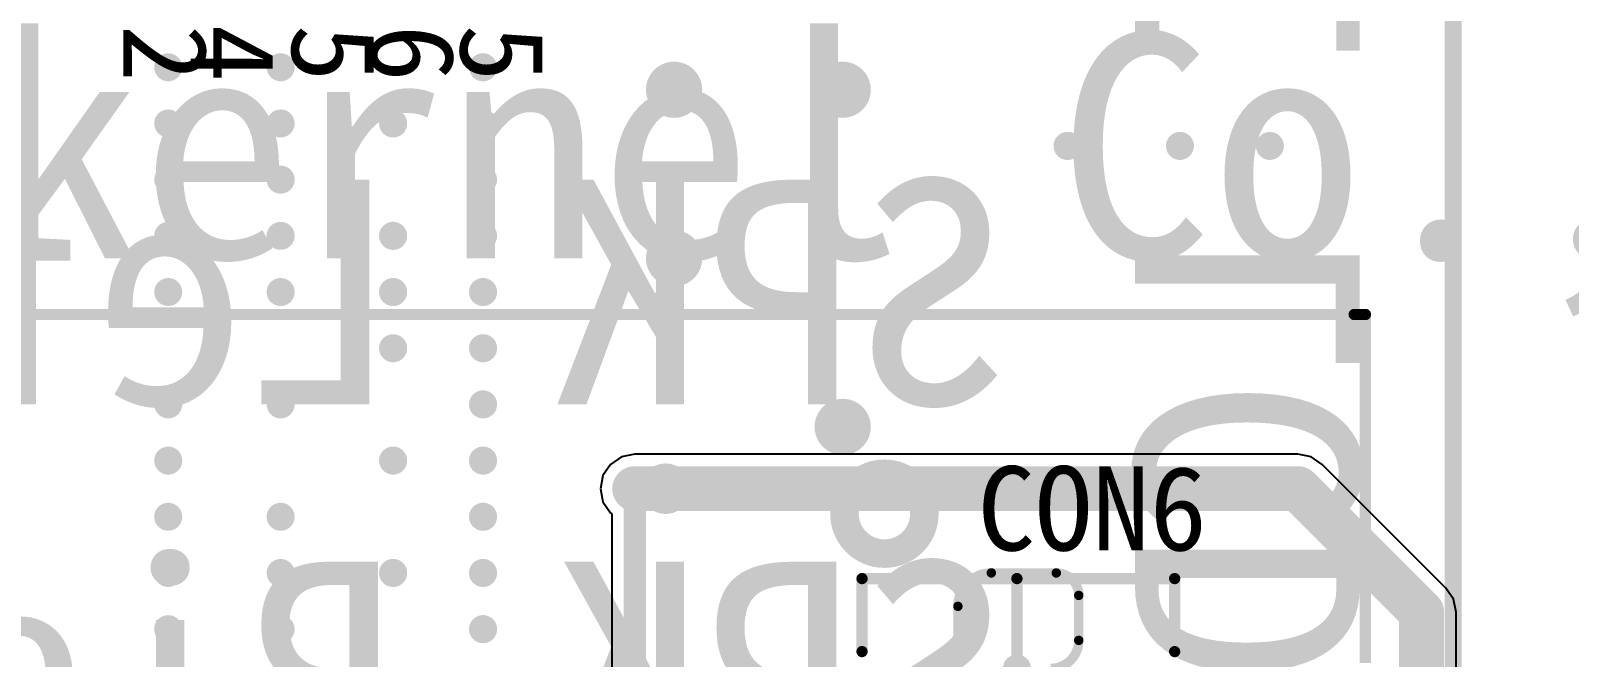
# Model space of a CAD drawing. Header units: millimetres. Extents: x 15 to 120, y 22 to 104.
# Drawn here: x 31.78 to 45.46, y 66.95 to 72.53 of the extents above; entities that cross this region are included whole.
import ezdxf

# ---------------------------------------------------------------- set-up
doc = ezdxf.new("R2010")
doc.units = ezdxf.units.MM
for name, color, linetype in [('BottomLayer', 5, 'Continuous'), ('BottomOverlay', 54, 'Continuous'), ('MultiLayer', 9, 'Continuous'), ('TopLayer', 1, 'Continuous'), ('TopOverlay', 2, 'Continuous')]:
    doc.layers.add(name, color=color, linetype=linetype)

msp = doc.modelspace()

# ---------------------------------------------------------------- linework, layer by layer
at = {"layer": 'BottomLayer', "const_width": 0.25}
for points in [[(37.375, 72, 1), (37.625, 72, 1)], [(38.875, 72, 1), (39.125, 72, 1)], [(37.375, 70.5, 1), (37.625, 70.5, 1)], [(38.875, 69, 1), (39.125, 69, 1)]]:
    msp.add_lwpolyline(points, format="xyb", close=True, dxfattribs=at)
at = {"layer": 'BottomOverlay', "const_width": 0.15}
msp.add_lwpolyline([(44.43, 57.55), (44.43, 85.75)], dxfattribs=at)
at = {"layer": 'MultiLayer'}
for points, const_width in [([(32.938, 72.2, 1), (33.062, 72.2, 1)], 0.125), ([(33.938, 72.2, 1), (34.062, 72.2, 1)], 0.125), ([(35.738, 72.2, 1), (35.863, 72.2, 1)], 0.125), ([(37.375, 72, 1), (37.625, 72, 1)], 0.25), ([(38.875, 72, 1), (39.125, 72, 1)], 0.25), ([(32.938, 71.7, 1), (33.062, 71.7, 1)], 0.125), ([(33.938, 71.7, 1), (34.062, 71.7, 1)], 0.125), ([(34.938, 71.7, 1), (35.063, 71.7, 1)], 0.125), ([(35.738, 71.7, 1), (35.863, 71.7, 1)], 0.125), ([(40.938, 71.5, 1), (41.063, 71.5, 1)], 0.125), ([(41.938, 71.5, 1), (42.062, 71.5, 1)], 0.125), ([(42.738, 71.5, 1), (42.862, 71.5, 1)], 0.125), ([(32.938, 71.2, 1), (33.062, 71.2, 1)], 0.125), ([(33.938, 71.2, 1), (34.062, 71.2, 1)], 0.125), ([(35.738, 71.2, 1), (35.863, 71.2, 1)], 0.125), ([(32.938, 70.7, 1), (33.062, 70.7, 1)], 0.125), ([(33.938, 70.7, 1), (34.062, 70.7, 1)], 0.125), ([(34.938, 70.7, 1), (35.063, 70.7, 1)], 0.125), ([(35.738, 70.7, 1), (35.863, 70.7, 1)], 0.125), ([(37.375, 70.5, 1), (37.625, 70.5, 1)], 0.25), ([(32.938, 70.2, 1), (33.062, 70.2, 1)], 0.125), ([(33.938, 70.2, 1), (34.062, 70.2, 1)], 0.125), ([(34.938, 70.2, 1), (35.063, 70.2, 1)], 0.125), ([(35.738, 70.2, 1), (35.863, 70.2, 1)], 0.125), ([(34.938, 69.7, 1), (35.063, 69.7, 1)], 0.125), ([(35.738, 69.7, 1), (35.863, 69.7, 1)], 0.125), ([(32.938, 69.2, 1), (33.062, 69.2, 1)], 0.125), ([(33.938, 69.2, 1), (34.062, 69.2, 1)], 0.125), ([(35.738, 69.2, 1), (35.863, 69.2, 1)], 0.125), ([(38.875, 69, 1), (39.125, 69, 1)], 0.25), ([(32.938, 68.7, 1), (33.062, 68.7, 1)], 0.125), ([(34.938, 68.7, 1), (35.063, 68.7, 1)], 0.125), ([(35.738, 68.7, 1), (35.863, 68.7, 1)], 0.125), ([(37.088, 68.45, 1), (37.212, 68.45, 1)], 0.125), ([(37.313, 68.45, 1), (37.537, 68.45, 1)], 0.225), ([(32.938, 68.2, 1), (33.062, 68.2, 1)], 0.125), ([(33.938, 68.2, 1), (34.062, 68.2, 1)], 0.125), ([(35.738, 68.2, 1), (35.863, 68.2, 1)], 0.125), ([(32.938, 67.7, 1), (33.062, 67.7, 1)], 0.125), ([(33.938, 67.7, 1), (34.062, 67.7, 1)], 0.125), ([(34.938, 67.7, 1), (35.063, 67.7, 1)], 0.125), ([(35.738, 67.7, 1), (35.863, 67.7, 1)], 0.125), ([(32.938, 67.2, 1), (33.062, 67.2, 1)], 0.125), ([(33.938, 67.2, 1), (34.062, 67.2, 1)], 0.125), ([(35.738, 67.2, 1), (35.863, 67.2, 1)], 0.125), ([(40.488, 66.85, 1), (40.612, 66.85, 1)], 0.125)]:
    msp.add_lwpolyline(points, format="xyb", close=True, dxfattribs=dict(at, const_width=const_width))
at = {"layer": 'TopLayer'}
for p, q in [((37.033, 68.733), (36.934, 68.666)), ((37.15, 68.756), (37.033, 68.733)), ((43.05, 68.756), (37.15, 68.756)), ((43.167, 68.733), (43.05, 68.756)), ((43.05, 68.756), (43.05, 68.756)), ((43.266, 68.666), (43.167, 68.733)), ((36.867, 68.567), (36.844, 68.45)), ((36.934, 68.666), (36.867, 68.567)), ((44.366, 67.566), (43.266, 68.666)), ((36.844, 68.45), (36.867, 68.333)), ((36.867, 68.333), (36.934, 68.234)), ((36.934, 68.234), (36.946, 68.225)), ((36.946, 68.225), (36.946, 66.55)), ((44.433, 67.467), (44.366, 67.566)), ((44.456, 67.35), (44.433, 67.467)), ((44.456, 66.55), (44.456, 67.35)), ((44.456, 67.35), (44.456, 67.35))]:
    msp.add_line(p, q, dxfattribs=at)
for points, const_width in [([(32.938, 72.2, 1), (33.062, 72.2, 1)], 0.125), ([(33.938, 72.2, 1), (34.062, 72.2, 1)], 0.125), ([(35.738, 72.2, 1), (35.863, 72.2, 1)], 0.125), ([(37.375, 72, 1), (37.625, 72, 1)], 0.25), ([(38.875, 72, 1), (39.125, 72, 1)], 0.25), ([(32.938, 71.7, 1), (33.062, 71.7, 1)], 0.125), ([(33.938, 71.7, 1), (34.062, 71.7, 1)], 0.125), ([(34.938, 71.7, 1), (35.063, 71.7, 1)], 0.125), ([(35.738, 71.7, 1), (35.863, 71.7, 1)], 0.125), ([(40.938, 71.5, 1), (41.063, 71.5, 1)], 0.125), ([(41.938, 71.5, 1), (42.062, 71.5, 1)], 0.125), ([(42.738, 71.5, 1), (42.862, 71.5, 1)], 0.125), ([(32.938, 71.2, 1), (33.062, 71.2, 1)], 0.125), ([(33.938, 71.2, 1), (34.062, 71.2, 1)], 0.125), ([(35.738, 71.2, 1), (35.863, 71.2, 1)], 0.125), ([(32.938, 70.7, 1), (33.062, 70.7, 1)], 0.125), ([(33.938, 70.7, 1), (34.062, 70.7, 1)], 0.125), ([(34.938, 70.7, 1), (35.063, 70.7, 1)], 0.125), ([(35.738, 70.7, 1), (35.863, 70.7, 1)], 0.125), ([(37.375, 70.5, 1), (37.625, 70.5, 1)], 0.25), ([(32.938, 70.2, 1), (33.062, 70.2, 1)], 0.125), ([(33.938, 70.2, 1), (34.062, 70.2, 1)], 0.125), ([(34.938, 70.2, 1), (35.063, 70.2, 1)], 0.125), ([(35.738, 70.2, 1), (35.863, 70.2, 1)], 0.125), ([(34.938, 69.7, 1), (35.063, 69.7, 1)], 0.125), ([(35.738, 69.7, 1), (35.863, 69.7, 1)], 0.125), ([(32.938, 69.2, 1), (33.062, 69.2, 1)], 0.125), ([(33.938, 69.2, 1), (34.062, 69.2, 1)], 0.125), ([(35.738, 69.2, 1), (35.863, 69.2, 1)], 0.125), ([(38.875, 69, 1), (39.125, 69, 1)], 0.25), ([(32.938, 68.7, 1), (33.062, 68.7, 1)], 0.125), ([(34.938, 68.7, 1), (35.063, 68.7, 1)], 0.125), ([(35.738, 68.7, 1), (35.863, 68.7, 1)], 0.125), ([(37.05, 68.45, 1), (37.25, 68.45, 1)], 0.2), ([(37.088, 68.45, 1), (37.212, 68.45, 1)], 0.125), ([(42.95, 68.45, 1), (43.15, 68.45, 1)], 0.2), ([(42.95, 68.45, 1), (43.15, 68.45, 1)], 0.2), ([(37.1, 68.45, 1), (37.2, 68.45, 1)], 0.1), ([(32.938, 68.2, 1), (33.062, 68.2, 1)], 0.125), ([(33.938, 68.2, 1), (34.062, 68.2, 1)], 0.125), ([(35.738, 68.2, 1), (35.863, 68.2, 1)], 0.125), ([(32.938, 67.7, 1), (33.062, 67.7, 1)], 0.125), ([(33.938, 67.7, 1), (34.062, 67.7, 1)], 0.125), ([(34.938, 67.7, 1), (35.063, 67.7, 1)], 0.125), ([(35.738, 67.7, 1), (35.863, 67.7, 1)], 0.125), ([(40.301, 67.7, 1), (40.343, 67.7, 1)], 0.042), ([(40.301, 67.7, 1), (40.343, 67.7, 1)], 0.042), ([(40.879, 67.7, 1), (40.921, 67.7, 1)], 0.042), ([(40.879, 67.7, 1), (40.921, 67.7, 1)], 0.042), ([(41.079, 67.5, 1), (41.121, 67.5, 1)], 0.042), ([(41.079, 67.5, 1), (41.121, 67.5, 1)], 0.042), ([(44.05, 67.35, 1), (44.25, 67.35, 1)], 0.2), ([(44.05, 67.35, 1), (44.25, 67.35, 1)], 0.2), ([(40.004, 67.403, 1), (40.046, 67.403, 1)], 0.042), ([(40.004, 67.403, 1), (40.046, 67.403, 1)], 0.042), ([(32.938, 67.2, 1), (33.062, 67.2, 1)], 0.125), ([(33.938, 67.2, 1), (34.062, 67.2, 1)], 0.125), ([(35.738, 67.2, 1), (35.863, 67.2, 1)], 0.125), ([(41.079, 67.1, 1), (41.121, 67.1, 1)], 0.042), ([(41.079, 67.1, 1), (41.121, 67.1, 1)], 0.042), ([(40.488, 66.85, 1), (40.612, 66.85, 1)], 0.125)]:
    msp.add_lwpolyline(points, format="xyb", close=True, dxfattribs=dict(at, const_width=const_width))
for points, const_width in [([(37.15, 68.45), (43.05, 68.45)], 0.4), ([(43.05, 68.45), (44.15, 67.35)], 0.4), ([(37.15, 66.3), (37.15, 68.45)], 0.2), ([(40.322, 67.7), (40.9, 67.7)], 0.084), ([(41.1, 67.1), (41.1, 67.5)], 0.084), ([(44.15, 66.3), (44.15, 67.35)], 0.4), ([(40.025, 65.825), (40.025, 67.403)], 0.084)]:
    msp.add_lwpolyline(points, dxfattribs=dict(at, const_width=const_width))
at = {"layer": 'TopLayer', "const_width": 0.084}
for points in [[(40.025, 67.403, -0.414214), (40.322, 67.7)], [(40.9, 67.7, -0.414214), (41.1, 67.5)], [(41.1, 67.1, -0.414214), (40.85, 66.85)]]:
    msp.add_lwpolyline(points, format="xyb", dxfattribs=at)
at = {"layer": 'TopOverlay', "const_width": 0.1}
for points in [[(25.55, 70), (43.55, 70)], [(43.55, 70), (43.65, 70)], [(43.65, 66.9), (43.65, 70)], [(39.172, 67), (39.172, 67.65)], [(39.172, 67.65), (41.953, 67.65)], [(40.55, 59.35), (40.55, 67.65)], [(41.953, 67), (41.953, 67.65)]]:
    msp.add_lwpolyline(points, dxfattribs=at)
at = {"layer": 'TopOverlay'}
for points, const_width in [([(43.525, 70, 1), (43.575, 70, 1)], 0.05), ([(43.525, 70, 1), (43.575, 70, 1)], 0.05), ([(43.625, 70, 1), (43.675, 70, 1)], 0.05), ([(43.625, 70, 1), (43.675, 70, 1)], 0.05), ([(39.262, 67.875, 1), (39.389, 67.875, 1)], 0.127), ([(39.309, 67.872, 1), (39.436, 67.872, 1)], 0.127), ([(39.147, 67.65, 1), (39.197, 67.65, 1)], 0.05), ([(39.147, 67.65, 1), (39.197, 67.65, 1)], 0.05), ([(40.525, 67.65, 1), (40.575, 67.65, 1)], 0.05), ([(41.928, 67.65, 1), (41.978, 67.65, 1)], 0.05), ([(41.928, 67.65, 1), (41.978, 67.65, 1)], 0.05), ([(39.147, 67, 1), (39.197, 67, 1)], 0.05), ([(41.928, 67, 1), (41.978, 67, 1)], 0.05)]:
    msp.add_lwpolyline(points, format="xyb", close=True, dxfattribs=dict(at, const_width=const_width))
at = {"layer": 'TopOverlay', "const_width": 0.254}
msp.add_lwpolyline([(39.325, 67.875, -30.164478), (39.372, 67.872)], format="xyb", dxfattribs=at)

# ---------------------------------------------------------------- texts
at = {"layer": 'BottomOverlay', "text_generation_flag": 2}
for s, rotation, p in [('MIPI LCD', 90, (43.6, 77.6)), ('SPK Left', 360, (40.5, 69.2)), ('SPK Right', 360, (40.5, 65.8))]:
    msp.add_text(s, height=2, rotation=rotation, dxfattribs=at).set_placement(p)
at = {"layer": 'TopOverlay'}
for s, height, rotation, p in [('R32', 0.75, 270, (32.6, 73.6)), ('FB4', 0.75, 270, (33.2, 73.6)), ('C85', 0.75, 270, (34.1, 73.6)), ('C96', 0.75, 270, (34.8, 73.6)), ('C95', 0.75, 270, (35.6, 73.6)), ('Hardkernel Co.,Ltd.', 2, 360, (25.95, 70.5)), ('CON6', 0.75, 360, (40.2, 67.9))]:
    msp.add_text(s, height=height, rotation=rotation, dxfattribs=at).set_placement(p)

doc.saveas('drawing.dxf')
